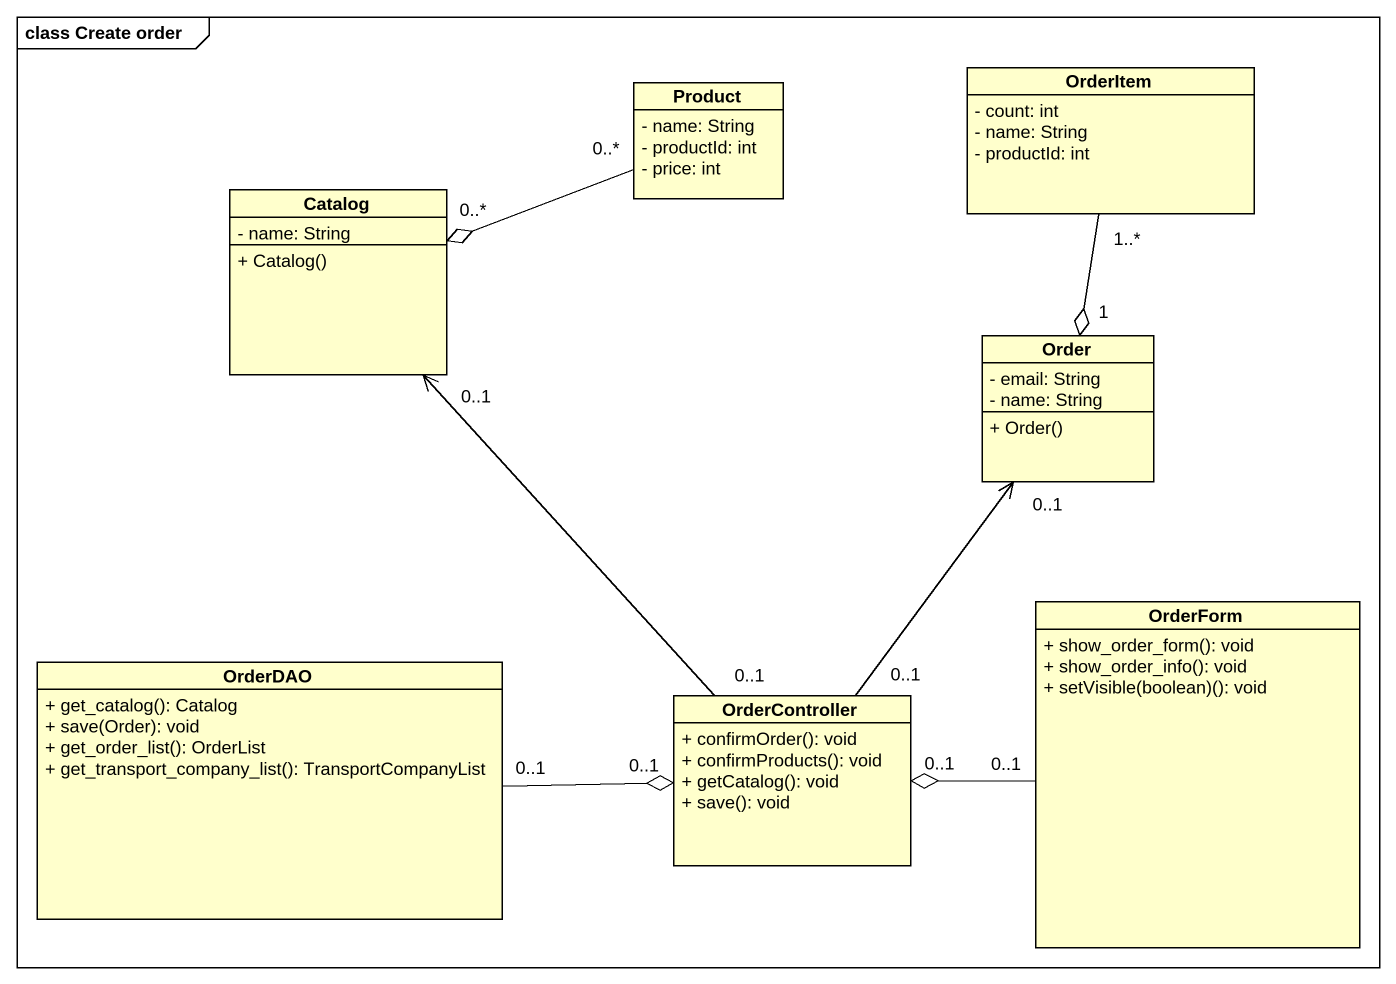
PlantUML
@startuml
mainframe class Create order
hide circle
hide empty members
skinparam classAttributeIconSize 0
class Product {
  - name: String
  - productId: int
  - price: int
}
class OrderItem {
  - count: int
  - name: String
  - productId: int
}
class Catalog {
  - name: String
  + Catalog()
}
class Order {
  - email: String
  - name: String
  + Order()
}
class OrderDAO {
  + get_catalog(): Catalog
  + save(Order): void
  + get_order_list(): OrderList
  + get_transport_company_list(): TransportCompanyList
}
class OrderForm {
  + show_order_form(): void
  + show_order_info(): void
  + setVisible(boolean)(): void
}
class OrderController {
  + confirmOrder(): void
  + confirmProducts(): void
  + getCatalog(): void
  + save(): void
}
Product "0..*" -left-o "0..*" Catalog
OrderItem "1..*" --o "1" Order
OrderDAO "0..1" -right-o "0..1" OrderController
OrderForm "0..1" -left-o "0..1" OrderController
OrderController "0..1" -up-> "0..1" Catalog
OrderController "0..1" -up-> "0..1" Order
@enduml
